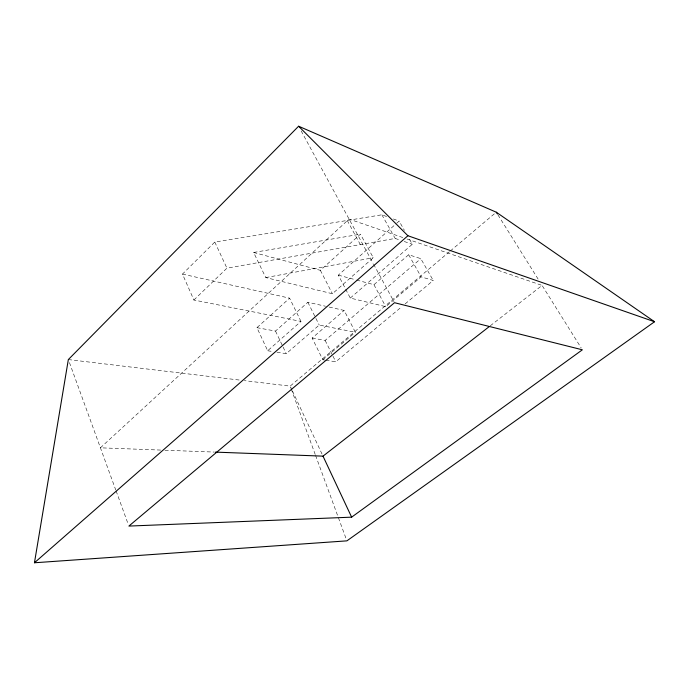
<?xml version="1.0" encoding="UTF-8"?>
<svg xmlns="http://www.w3.org/2000/svg" width="689" height="689" viewBox="0 0 689 689"><rect width="100%" height="100%" fill="white"/><g stroke="black" fill="none" stroke-linecap="round" stroke-linejoin="round"><path stroke-width="0.52" stroke-dasharray="3.44 2.58" d="M300.981 321.41L289.587 298.165L256.928 327.671L267.685 350.753L300.981 321.41L193.893 300.025L182.482 274.093L214.796 242.063L381.87 214.796L386.658 216.535M193.893 300.025L226.931 268.167L395.167 238.428L400.214 240.142M253.63 252.467L320.385 270.346L360.433 234.165L373.274 257.72L332.399 293.738L265.765 277.581L253.63 252.467L360.433 234.165M256.928 327.671L275.505 331.064L307.862 302.273L325.484 306.235M405.158 303.883L433.235 280.449L421.143 276.857L385.771 306.674L350.296 298.079L338.342 275.152L395.917 223.925M396.718 223.219L399.12 221.083L404.4 230.35M276.961 352.217L286.245 353.681L319.222 325.053L355.403 332.279L344.138 310.429L326.517 306.467M350.296 298.079L412.323 244.242L408.62 237.757M324.812 360.054L322.822 359.744L312.151 338.049L344.138 310.429M356.652 280.061L373.946 284.695L408.646 254.732L420.815 258.659L433.235 280.449M312.151 338.049L325.139 340.409L420.815 258.659M449.469 251.7L290.164 386.124L244.311 380.629M450.287 251.011L494.633 213.59M322.822 359.744L355.403 332.279M325.811 360.218L335.776 361.785L401.851 306.639M490.284 325.785L542.079 285.418L581.223 347.997M265.765 277.581L373.274 257.72M160.64 450.072L100.422 447.816L349.073 219.076L402.91 237.584M164.938 450.227L214.408 452.079M68.34 359.563L240.039 380.121M267.685 350.753L272.835 351.562M182.482 274.093L289.587 298.165M338.342 275.152L355.636 279.786M404.245 241.512L412.323 244.242M406.975 238.98L542.079 285.418M393.367 218.981L399.12 221.083M497.975 214.916L538.686 280.001M408.646 254.732L421.143 276.857M381.87 214.796L395.167 238.428M301.162 130.91L373.076 263.241M373.584 264.18L394.013 301.756M347.239 220.446L360.321 244.586M373.946 284.695L385.771 306.674M320.385 270.346L332.399 293.738M307.862 302.273L315.433 317.457M315.906 318.413L319.222 325.053M325.139 340.409L332.537 355.283M333.002 356.204L335.776 361.785M275.505 331.064L282.662 346.136M283.11 347.084L286.245 353.681M291.99 390.008L290.164 386.124L290.904 388.131M292.446 390.982L322.555 455.171M214.796 242.063L226.931 268.167M291.275 389.139L315.217 454.447M315.579 455.446L338.049 516.741M338.42 517.749L346.154 538.85M69.434 362.578L115.743 489.957M116.114 490.956L128.145 524.071"/><path stroke-width="1.03" d="M34.45 562.775L68.34 359.563L298.613 126.225L496.278 212.203L654.55 321.746L346.894 540.856L34.45 562.775L407.914 235.741L654.55 321.746M215.476 452.122L323.012 456.144L489.431 326.448M351.631 517.163L582.36 349.805L394.521 302.704L128.877 526.077L351.631 517.163L323.012 456.144M298.613 126.225L407.914 235.741M496.278 212.203L497.406 214.012"/></g></svg>
